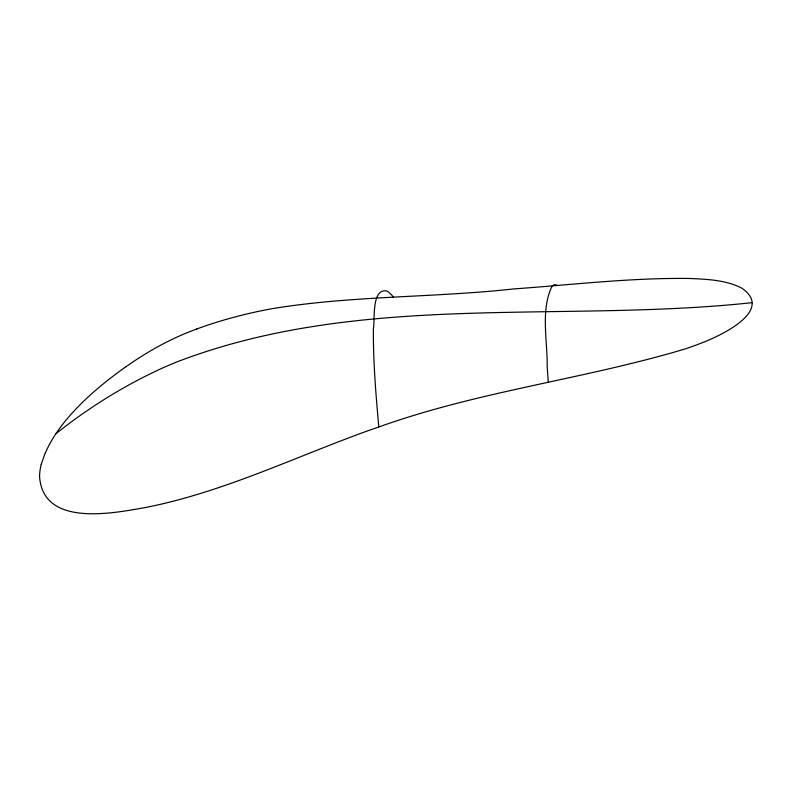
<?xml version="1.0" encoding="UTF-8"?>
<svg xmlns="http://www.w3.org/2000/svg" width="792" height="792" viewBox="0 0 792 792"><rect width="100%" height="100%" fill="white"/><g stroke="black" fill="none" stroke-linecap="round" stroke-linejoin="round"><path stroke-width="1.19" d="M41.273 464.191L45.283 452.767M55.618 433.996C87.595 408.444 122.552 386.555 159.687 369.329A389.723 366.785 0.7 0 1 177.17 361.815C360.835 291.476 560.964 323.255 752.4 302.633M125.987 366.765C147.847 351.232 171.537 338.174 196.772 328.987M378.804 426.997C375.883 394.337 373.101 361.578 373.388 328.749C375.101 319.938 371.309 288.555 386.585 290.902A436.828 45.639 80 0 1 393.584 297.426M41.283 464.181A388.07 128.264 -12.1 0 0 39.58 476.784C43.253 527.205 112.385 513.364 145.144 507.583C221.552 492.604 292.01 458.42 364.706 431.927A364.221 120.374 -12.1 0 1 378.507 427.096C478.13 391.258 584.06 379.249 685.139 348.935A131.432 43.441 -12.1 0 0 701.385 343.055C719.176 336.283 775.071 310.929 741.787 288.139C725.868 279.952 707.414 279.299 689.881 278.477C630.917 277.645 572.2 284.793 513.463 288.951C433.264 297.762 352.034 295.545 272.309 308.652A153.133 50.609 -12.1 0 0 258.568 311.345A159.093 52.589 -12.1 0 0 196.782 328.987M45.461 452.737A531.076 175.527 -12.1 0 1 125.869 366.765M557.142 285.368A384.665 37.283 79.9 0 0 552.222 285.863C540.302 309.88 547.569 340.382 547.173 366.35A376.913 36.531 79.9 0 0 548.262 381.902"/></g></svg>
